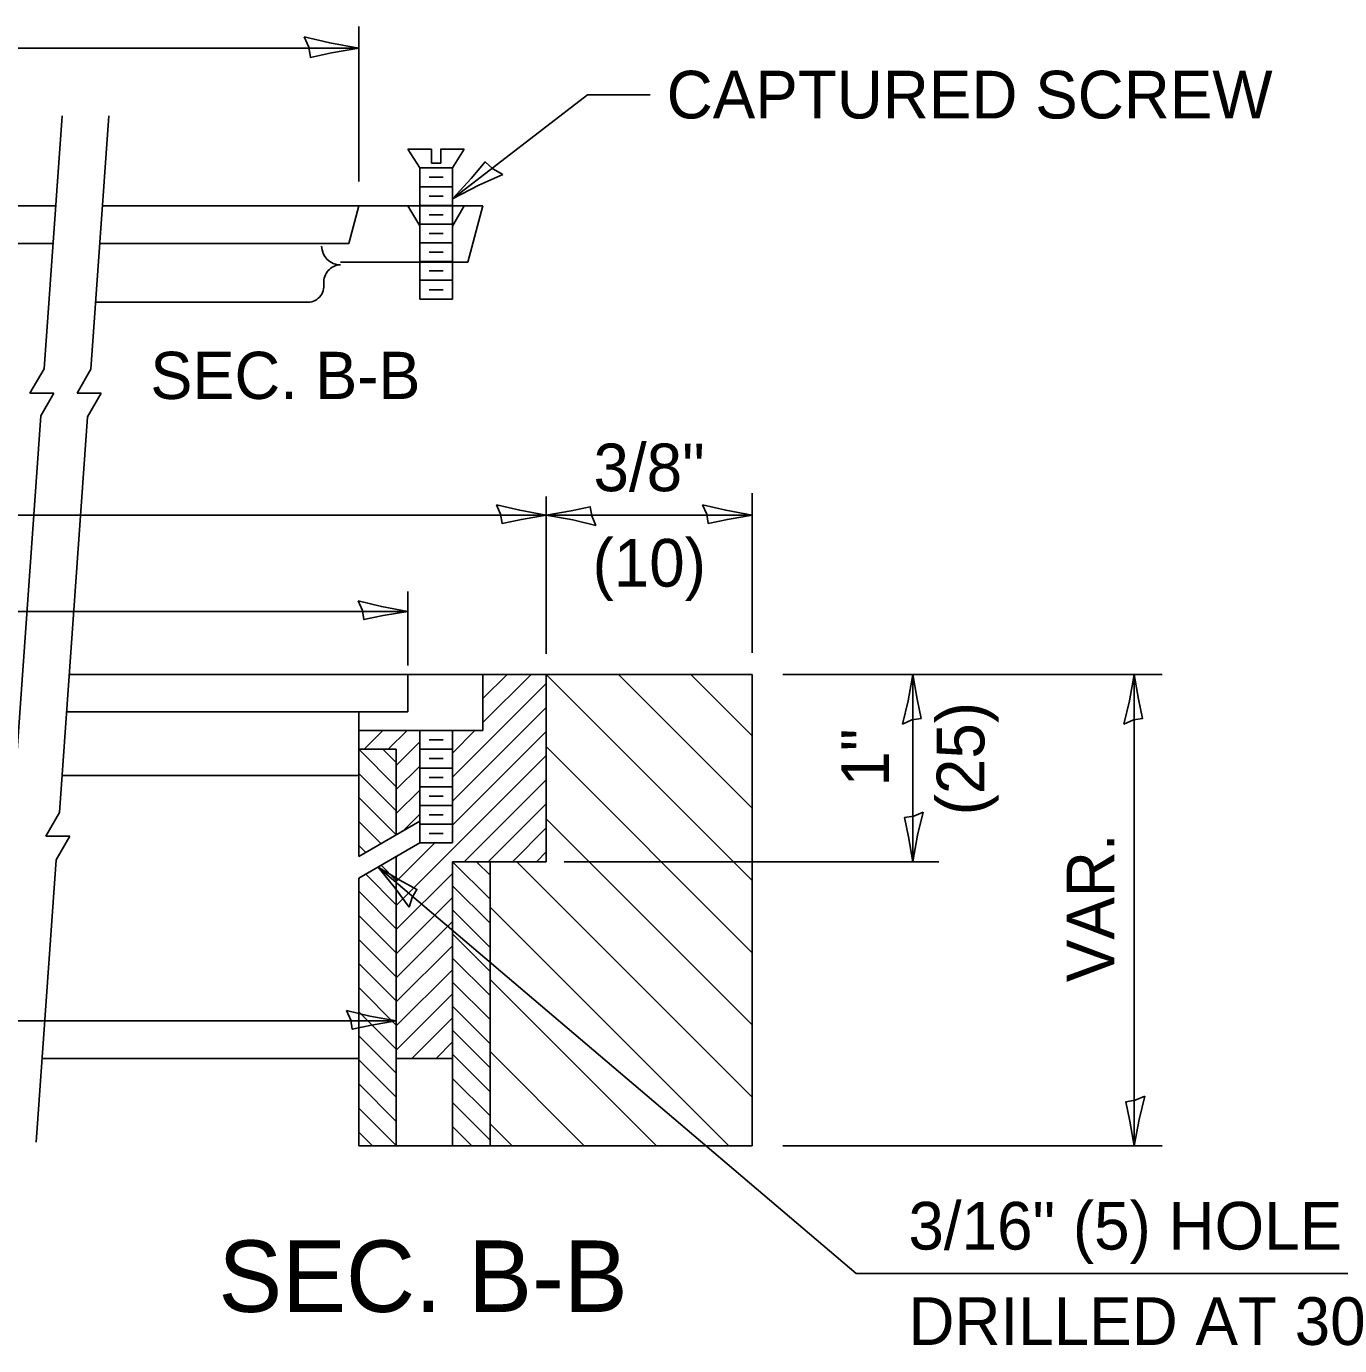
# Model space of a CAD drawing. Extents: x 99219.3 to 99253.3, y 99421.8 to 99443.8.
# Drawn here: x 99228.678 to 99232.602, y 99430.861 to 99434.804 of the extents above; entities that cross this region are included whole.
import ezdxf

# ---------------------------------------------------------------- set-up
doc = ezdxf.new("R2010")
doc.units = 0
for name, color, linetype in [('Design_PR_Railroad Track', 7, 'Continuous'), ('Design_PR_Roadway Dimensions', 7, 'Continuous'), ('Design_PR_Roadway Notes', 7, 'Continuous'), ('Drainage_PR_Adjustment Items', 7, 'Continuous'), ('Level 43', 7, 'Continuous'), ('Level 8', 7, 'Continuous'), ('Removal_Items', 7, 'Continuous')]:
    doc.layers.add(name, color=color, linetype=linetype)

msp = doc.modelspace()

# ---------------------------------------------------------------- linework, layer by layer
at = {"layer": 'Design_PR_Railroad Track'}
for p, q in [((99229.7832, 99432.5316), (99229.6714, 99432.6434)), ((99229.7832, 99432.6036), (99229.7433, 99432.6434)), ((99229.7832, 99432.4597), (99229.6714, 99432.5715)), ((99229.7832, 99432.3877), (99229.6714, 99432.4995)), ((99229.7376, 99432.3613), (99229.6714, 99432.4276)), ((99229.692, 99432.335), (99229.6714, 99432.3556)), ((99229.7832, 99432.3231), (99229.7832, 99432.3231)), ((99229.7832, 99432.2511), (99229.7375, 99432.2967)), ((99230.0632, 99432.1955), (99229.9511, 99432.3076)), ((99230.0632, 99432.2674), (99230.0231, 99432.3076)), ((99229.7832, 99432.1791), (99229.6919, 99432.2704)), ((99230.0632, 99432.1235), (99229.9511, 99432.2356)), ((99229.7832, 99432.1072), (99229.6714, 99432.219)), ((99230.0632, 99432.0515), (99229.9511, 99432.1636)), ((99229.7832, 99432.0352), (99229.6714, 99432.147)), ((99230.0632, 99431.9796), (99229.9511, 99432.0917)), ((99229.7832, 99431.9632), (99229.6714, 99432.075)), ((99229.7832, 99431.8913), (99229.6714, 99432.0031)), ((99230.0632, 99431.9076), (99229.9511, 99432.0197)), ((99229.7832, 99431.8193), (99229.6714, 99431.9311)), ((99230.0632, 99431.8356), (99229.9511, 99431.9477)), ((99229.7832, 99431.7474), (99229.6714, 99431.8592)), ((99230.0632, 99431.7637), (99229.9511, 99431.8758)), ((99230.0632, 99431.6917), (99229.9511, 99431.8038)), ((99229.7832, 99431.6754), (99229.6714, 99431.7872)), ((99230.0632, 99431.6198), (99229.9511, 99431.7319)), ((99229.7832, 99431.6034), (99229.6714, 99431.7152)), ((99230.0632, 99431.5478), (99229.9511, 99431.6599)), ((99229.7832, 99431.5315), (99229.6714, 99431.6433)), ((99229.7832, 99431.4595), (99229.6714, 99431.5713)), ((99230.0632, 99431.4758), (99229.9511, 99431.5879)), ((99229.7123, 99431.4584), (99229.6714, 99431.4994)), ((99230.0087, 99431.4584), (99229.9511, 99431.516))]:
    msp.add_line(p, q, dxfattribs=at)
at = {"layer": 'Design_PR_Roadway Notes'}
for p, q in [((99229.9511, 99434.2887), (99230.3548, 99434.5997)), ((99230.3548, 99434.5997), (99230.5418, 99434.5997)), ((99228.7308, 99433.7808), (99228.7845, 99434.5362)), ((99228.8707, 99433.779), (99228.9244, 99434.5362)), ((99228.7308, 99433.7808), (99228.6885, 99433.7075)), ((99228.8707, 99433.779), (99228.8293, 99433.7074)), ((99228.6885, 99433.7075), (99228.7599, 99433.7075)), ((99228.7599, 99433.7075), (99228.7208, 99433.6397)), ((99228.8293, 99433.7074), (99228.9009, 99433.7074)), ((99228.9009, 99433.7074), (99228.8605, 99433.6374)), ((99228.6369, 99432.457), (99228.7208, 99433.6397)), ((99228.7767, 99432.4547), (99228.8605, 99433.6374)), ((99228.7767, 99432.4547), (99228.7357, 99432.3838)), ((99228.7357, 99432.3838), (99228.8074, 99432.3838)), ((99228.8074, 99432.3838), (99228.7666, 99432.3132)), ((99228.7067, 99431.4689), (99228.7666, 99432.3132)), ((99231.1576, 99431.0771), (99229.7285, 99432.2911)), ((99233.0534, 99431.0771), (99231.1576, 99431.0771))]:
    msp.add_line(p, q, dxfattribs=at)
for points in [[(99230.1013, 99434.3613), (99230.0717, 99434.378), (99230.0491, 99434.3987), (99230.0072, 99434.3497), (99229.9511, 99434.2887), (99230.0298, 99434.3293)], [(99229.8215, 99432.1713), (99229.8308, 99432.2009), (99229.845, 99432.2248), (99229.7934, 99432.2528), (99229.7285, 99432.2911), (99229.7795, 99432.2289)]]:
    msp.add_lwpolyline(points, close=True, dxfattribs=at)
at = {"layer": 'Drainage_PR_Adjustment Items'}
for p, q in [((99230.847, 99432.2514), (99230.2311, 99432.8673)), ((99230.847, 99432.4673), (99230.447, 99432.8673)), ((99230.847, 99432.6832), (99230.6628, 99432.8673)), ((99230.847, 99432.0356), (99230.2311, 99432.6515)), ((99230.847, 99431.8197), (99230.2311, 99432.4356)), ((99230.847, 99431.6038), (99230.1432, 99432.3076)), ((99230.7765, 99431.4584), (99230.0632, 99432.1717)), ((99230.5606, 99431.4584), (99230.0632, 99431.9558)), ((99230.3447, 99431.4584), (99230.0632, 99431.7399)), ((99230.1289, 99431.4584), (99230.0632, 99431.524))]:
    msp.add_line(p, q, dxfattribs=at)
at = {"layer": 'Level 43'}
for p, q in [((99229.6713, 99434.3401), (99229.6713, 99434.8038)), ((99226.4909, 99434.7385), (99229.6713, 99434.7385)), ((99230.2311, 99432.9291), (99230.2311, 99433.3993)), ((99230.847, 99432.9314), (99230.847, 99433.4093)), ((99226.0682, 99433.3433), (99230.2311, 99433.3433)), ((99230.2311, 99433.3433), (99230.847, 99433.3433)), ((99229.818, 99432.8942), (99229.818, 99433.1151)), ((99226.4936, 99433.0557), (99229.818, 99433.0557)), ((99230.938, 99432.8673), (99232.0717, 99432.8673)), ((99231.3266, 99432.3075), (99231.3266, 99432.8673)), ((99231.9883, 99431.4584), (99231.9883, 99432.8673)), ((99230.2847, 99432.3075), (99231.4044, 99432.3075)), ((99229.7831, 99431.8316), (99226.5161, 99431.8316)), ((99230.938, 99431.4584), (99232.0717, 99431.4584))]:
    msp.add_line(p, q, dxfattribs=at)
for points in [[(99229.5081, 99434.7727), (99229.5214, 99434.7413), (99229.5265, 99434.7112), (99229.5897, 99434.7243), (99229.6713, 99434.7385), (99229.5842, 99434.7544)], [(99230.0826, 99433.3743), (99230.0947, 99433.3458), (99230.0994, 99433.3185), (99230.1569, 99433.3304), (99230.2311, 99433.3433), (99230.1519, 99433.3576)], [(99230.3795, 99433.3122), (99230.3674, 99433.3408), (99230.3628, 99433.3681), (99230.3053, 99433.3561), (99230.2311, 99433.3433), (99230.3103, 99433.3289)], [(99230.6986, 99433.3743), (99230.7106, 99433.3458), (99230.7153, 99433.3185), (99230.7728, 99433.3304), (99230.847, 99433.3433), (99230.7678, 99433.3576)], [(99229.6696, 99433.0868), (99229.6817, 99433.0583), (99229.6864, 99433.0309), (99229.7438, 99433.0428), (99229.818, 99433.0557), (99229.7389, 99433.0701)], [(99231.2955, 99432.7189), (99231.324, 99432.731), (99231.3514, 99432.7356), (99231.3395, 99432.7931), (99231.3266, 99432.8673), (99231.3122, 99432.7881)], [(99231.9573, 99432.7189), (99231.9858, 99432.731), (99232.0132, 99432.7356), (99232.0012, 99432.7931), (99231.9883, 99432.8673), (99231.974, 99432.7881)], [(99231.3577, 99432.456), (99231.3292, 99432.4439), (99231.3018, 99432.4392), (99231.3137, 99432.3818), (99231.3266, 99432.3075), (99231.341, 99432.3867)], [(99229.6348, 99431.8627), (99229.6468, 99431.8342), (99229.6515, 99431.8068), (99229.7089, 99431.8188), (99229.7831, 99431.8316), (99229.704, 99431.8461)], [(99232.0194, 99431.6068), (99231.9908, 99431.5947), (99231.9635, 99431.59), (99231.9755, 99431.5326), (99231.9883, 99431.4584), (99232.0027, 99431.5376)]]:
    msp.add_lwpolyline(points, close=True, dxfattribs=at)
at = {"layer": 'Level 8'}
for p, q in [((99229.818, 99434.4368), (99229.8532, 99434.3808)), ((99229.818, 99434.4368), (99229.8882, 99434.4368)), ((99229.8882, 99434.3947), (99229.8882, 99434.4368)), ((99229.9155, 99434.4368), (99229.9862, 99434.4368)), ((99229.9163, 99434.3947), (99229.9163, 99434.4368)), ((99229.9862, 99434.4368), (99229.9511, 99434.3808)), ((99229.8532, 99434.3808), (99229.8532, 99433.9889)), ((99229.8532, 99434.3808), (99229.9511, 99434.3808)), ((99229.8882, 99434.3947), (99229.9163, 99434.3947)), ((99229.9511, 99434.3808), (99229.9511, 99433.9889)), ((99229.8532, 99434.3247), (99229.9511, 99434.3247)), ((99229.8811, 99434.3528), (99229.923, 99434.3528)), ((99229.8811, 99434.2967), (99229.923, 99434.2967)), ((99228.3175, 99434.2671), (99228.765, 99434.2671)), ((99228.9053, 99434.2671), (99230.0422, 99434.2671)), ((99229.6713, 99434.2671), (99229.6412, 99434.1552)), ((99229.818, 99434.2675), (99229.8532, 99434.2081)), ((99229.8532, 99434.2687), (99229.9511, 99434.2687)), ((99229.9862, 99434.2675), (99229.9511, 99434.2072)), ((99230.0422, 99434.2671), (99229.9971, 99434.0992)), ((99229.8532, 99434.2129), (99229.9511, 99434.2129)), ((99229.8532, 99434.2081), (99229.8532, 99434.1008)), ((99229.8811, 99434.2408), (99229.923, 99434.2408)), ((99229.9511, 99434.2072), (99229.9511, 99434.099)), ((99229.8811, 99434.1849), (99229.923, 99434.1849)), ((99228.2873, 99434.1552), (99228.7569, 99434.1552)), ((99228.8974, 99434.1552), (99229.6412, 99434.1552)), ((99229.8532, 99434.1568), (99229.9511, 99434.1568)), ((99229.8811, 99434.1288), (99229.923, 99434.1288)), ((99229.6161, 99434.0992), (99229.9971, 99434.0992)), ((99229.8532, 99434.1008), (99229.9511, 99434.1008)), ((99229.8811, 99434.0728), (99229.923, 99434.0728)), ((99229.8532, 99434.0449), (99229.9511, 99434.0449)), ((99229.8811, 99434.0167), (99229.923, 99434.0167)), ((99229.5139, 99433.9793), (99228.885, 99433.9793)), ((99229.8532, 99433.9889), (99229.9511, 99433.9889)), ((99228.8061, 99432.8673), (99230.0422, 99432.8673)), ((99229.818, 99432.8673), (99229.818, 99432.7555)), ((99230.0422, 99432.6994), (99230.0422, 99432.8673)), ((99230.0422, 99432.8673), (99230.2311, 99432.8673)), ((99230.2311, 99432.8673), (99230.2311, 99432.3075)), ((99230.2311, 99432.8673), (99230.847, 99432.8673)), ((99230.847, 99432.8673), (99230.847, 99431.4584)), ((99228.798, 99432.7555), (99229.818, 99432.7555)), ((99229.6713, 99432.7555), (99229.6713, 99432.6434)), ((99229.6713, 99432.6994), (99229.8532, 99432.6994)), ((99229.8532, 99432.6994), (99229.9511, 99432.6994)), ((99229.8532, 99432.6994), (99229.8532, 99432.3636)), ((99229.8811, 99432.6714), (99229.923, 99432.6714)), ((99229.9511, 99432.3636), (99229.9511, 99432.6992)), ((99229.9511, 99432.6992), (99230.0422, 99432.6992)), ((99229.7831, 99432.6434), (99229.6713, 99432.6434)), ((99229.6713, 99432.6434), (99229.6713, 99432.323)), ((99229.7831, 99432.3877), (99229.7831, 99432.6434)), ((99229.8532, 99432.6434), (99229.9511, 99432.6434)), ((99229.8811, 99432.6156), (99229.923, 99432.6156)), ((99228.7845, 99432.5652), (99229.6713, 99432.5652)), ((99229.8532, 99432.5875), (99229.9511, 99432.5875)), ((99229.8811, 99432.5595), (99229.923, 99432.5595)), ((99229.8532, 99432.5315), (99229.9511, 99432.5315)), ((99229.8532, 99432.4754), (99229.9511, 99432.4754)), ((99229.8811, 99432.5035), (99229.923, 99432.5035)), ((99229.8811, 99432.4477), (99229.923, 99432.4477)), ((99229.8532, 99432.4282), (99229.6713, 99432.323)), ((99229.8532, 99432.4195), (99229.9511, 99432.4195)), ((99229.8532, 99432.3636), (99229.6713, 99432.2585)), ((99229.8532, 99432.3636), (99229.9511, 99432.3636)), ((99229.8811, 99432.3916), (99229.923, 99432.3916)), ((99229.7831, 99431.4584), (99229.7831, 99432.323)), ((99230.2311, 99432.3075), (99229.9511, 99432.3075)), ((99229.9511, 99432.3075), (99229.9511, 99431.4584)), ((99230.0632, 99432.3075), (99230.0632, 99431.4584)), ((99229.6713, 99432.2585), (99229.6713, 99431.4584)), ((99229.6713, 99431.7195), (99228.7243, 99431.7195)), ((99229.9511, 99431.7195), (99229.7831, 99431.7195)), ((99229.6713, 99431.4584), (99230.847, 99431.4584))]:
    msp.add_line(p, q, dxfattribs=at)
for centre, radius, start, end in [((99229.616, 99434.1472), 0.056, 180, 270), ((99229.6184, 99434.0394), 0.0519, 92.6767, 184.1014), ((99229.5171, 99434.0291), 0.05, 266.3929, 7.5012)]:
    msp.add_arc(centre, radius, start, end, dxfattribs=at)
at = {"layer": 'Removal_Items'}
for p, q in [((99230.0422, 99432.8673), (99230.0422, 99432.8673)), ((99230.0422, 99432.7954), (99230.1142, 99432.8673)), ((99230.0422, 99432.7234), (99230.1861, 99432.8673)), ((99229.9511, 99432.5604), (99230.2311, 99432.8403)), ((99229.9511, 99432.4884), (99230.2311, 99432.7684)), ((99229.6714, 99432.6994), (99229.6714, 99432.6994)), ((99229.6873, 99432.6434), (99229.7433, 99432.6994)), ((99229.7593, 99432.6434), (99229.8153, 99432.6994)), ((99229.9511, 99432.6323), (99230.0182, 99432.6994)), ((99229.9511, 99432.4165), (99230.2311, 99432.6964)), ((99229.7832, 99432.5953), (99229.8532, 99432.6654)), ((99229.7832, 99432.1765), (99230.2311, 99432.6244)), ((99229.7832, 99432.5234), (99229.8532, 99432.5934)), ((99229.9861, 99432.3076), (99230.2311, 99432.5525)), ((99229.7832, 99432.4514), (99229.8532, 99432.5214)), ((99230.0581, 99432.3076), (99230.2311, 99432.4805)), ((99229.8028, 99432.3991), (99229.8532, 99432.4495)), ((99230.1301, 99432.3076), (99230.2311, 99432.4086)), ((99229.7832, 99432.2485), (99229.8983, 99432.3636)), ((99229.7832, 99432.3204), (99229.7894, 99432.3266)), ((99230.202, 99432.3076), (99230.2311, 99432.3366)), ((99229.7832, 99432.1046), (99229.9511, 99432.2725)), ((99229.7832, 99432.0326), (99229.9511, 99432.2006)), ((99229.7832, 99431.9606), (99229.9511, 99432.1286)), ((99229.7832, 99431.8887), (99229.9511, 99432.0566)), ((99229.7832, 99431.8167), (99229.9511, 99431.9847)), ((99229.7832, 99431.7448), (99229.9511, 99431.9127)), ((99229.8299, 99431.7196), (99229.9511, 99431.8408)), ((99229.9019, 99431.7196), (99229.9511, 99431.7688))]:
    msp.add_line(p, q, dxfattribs=at)

# ---------------------------------------------------------------- texts
at = {"layer": 'Design_PR_Roadway Dimensions'}
for s, p in [('3/8"', (99230.3724, 99433.4146)), ('(10)', (99230.3696, 99433.1296))]:
    msp.add_text(s, height=0.1425, dxfattribs=at).set_placement(p)
for s, p in [('(25)', (99231.5404, 99432.4461)), ('1"', (99231.2554, 99432.5319)), ('VAR.', (99231.929, 99431.9475))]:
    msp.add_text(s, height=0.1425, rotation=90, dxfattribs=at).set_placement(p)
at = {"layer": 'Design_PR_Roadway Notes'}
for s, height, p in [('CAPTURED SCREW', 0.1425, (99230.5911, 99434.5286)), ('SEC. B-B', 0.14108, (99229.0481, 99433.6903)), ('3/16" (5) HOLE', 0.1425, (99231.3134, 99431.1484)), ('SEC. B-B', 0.21375, (99229.2514, 99430.962)), ('DRILLED AT 30', 0.1425, (99231.3134, 99430.8634))]:
    msp.add_text(s, height=height, dxfattribs=at).set_placement(p)

doc.saveas('drawing.dxf')
